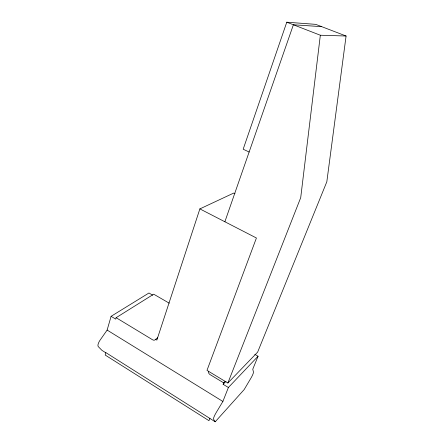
<?xml version="1.0" encoding="UTF-8"?>
<svg xmlns="http://www.w3.org/2000/svg" width="444" height="444" viewBox="0 0 444 444"><rect width="100%" height="100%" fill="white"/><g stroke="black" fill="none" stroke-linecap="round" stroke-linejoin="round"><path stroke-width="0.67" d="M249.134 152.02L243.168 149.228L286.774 22.2L320.335 35.237L300.716 197.663L227.872 383.006L206.987 370.385L256.421 237.995L199.878 208.896L156.86 340.082L155.594 339.316A3.003 2.314 56.1 0 1 152.597 339.788L116.128 317.699L115.712 319.119L111.1 316.317L107.126 330.075L100.122 340.082A5.95 2.176 -57 0 0 98.257 346.598L101.92 350.333L105.827 352.797M286.774 22.2L315.717 24.359L346.081 36.008L326.823 181.785L257.637 352.114L227.872 383.006M224.875 221.761L293.39 24.77L321.711 26.662M209.901 418.242L208.958 420.673L105.189 355.05L105.894 352.647L215.212 421.8L244.194 389.538L250.977 378.072A5.644 0.949 -61 0 0 253.457 372.011L252.764 369.247L258.069 356.238L254.823 354.356M258.069 356.238L228.394 387.495L223.132 384.304L223.693 382.861L225.125 381.396M215.212 421.8L213.57 419.241A6.371 1.154 -60.1 0 1 216.161 412.637L222.882 401.454L228.394 387.495M223.132 384.304L225.996 381.363M155.594 339.316L157.692 337.767M116.128 317.699L153.691 294.183L169.22 303.169M111.1 316.317L148.956 293.001L152.736 295.193M199.878 208.896L233.738 193.062L234.976 193.678M320.335 35.237L346.081 36.008M223.693 382.861L210.14 374.653A3.13 2.448 50.4 0 1 208.33 371.195M107.126 330.075L222.882 401.454"/></g></svg>
